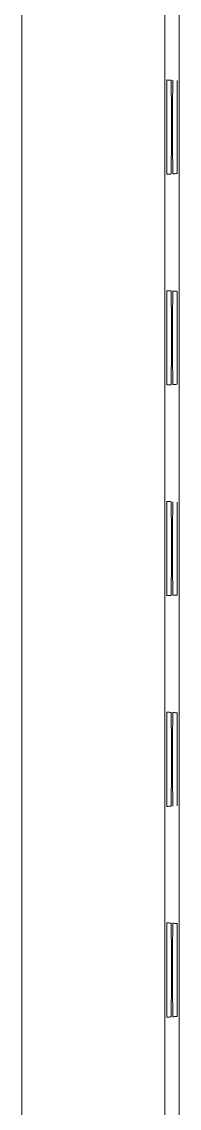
# Model space of a CAD drawing. Header units: millimetres. Extents: x -195 to 1349, y 148 to 750.
# Drawn here: x 1151.27 to 1154.62, y 411.28 to 434.49 of the extents above; entities that cross this region are included whole.
import ezdxf

# ---------------------------------------------------------------- set-up
doc = ezdxf.new("R2010")
doc.units = ezdxf.units.MM
doc.layers.add('4', color=7, linetype='CONTINUOUS', true_color=0xffffff)

msp = doc.modelspace()

# ---------------------------------------------------------------- linework, layer by layer
at = {"layer": '4', "color": 7, "linetype": 'Continuous', "lineweight": 18}
for p, q in [((1151.266, 493.431), (1151.266, 317.039)), ((1154.316, 492.781), (1154.316, 317.689))]:
    msp.add_line(p, q, dxfattribs=at)
for points, knots in [([(1154.623, 455.985), (1154.623, 455.879), (1154.623, 455.773), (1154.623, 438.856), (1154.623, 422.046), (1154.623, 388.425), (1154.623, 371.614), (1154.623, 354.698), (1154.623, 354.591), (1154.623, 354.485)], [0, 0, 0, 0, 0.003136, 0.003136, 0.5, 0.5, 0.996864, 0.996864, 1, 1, 1, 1]), ([(1154.361, 431.228), (1154.361, 431.228), (1154.361, 431.235), (1154.36, 431.254), (1154.36, 431.262), (1154.36, 431.276), (1154.36, 431.281), (1154.36, 431.293), (1154.359, 431.299), (1154.359, 431.317), (1154.359, 431.346), (1154.359, 431.379), (1154.358, 431.407), (1154.358, 431.416), (1154.358, 431.436), (1154.358, 431.446), (1154.358, 431.478), (1154.358, 431.5), (1154.357, 431.569), (1154.357, 431.62), (1154.357, 431.689), (1154.357, 431.703), (1154.357, 431.731), (1154.357, 431.746), (1154.357, 431.789), (1154.357, 431.819), (1154.356, 431.88), (1154.356, 431.911), (1154.356, 431.958), (1154.356, 431.974), (1154.356, 432.006), (1154.356, 432.022), (1154.356, 432.071), (1154.356, 432.136), (1154.356, 432.202), (1154.356, 432.267), (1154.356, 432.3), (1154.356, 432.35), (1154.356, 432.366), (1154.356, 432.399), (1154.356, 432.48), (1154.356, 432.559), (1154.357, 432.635), (1154.357, 432.65), (1154.357, 432.68), (1154.357, 432.695), (1154.357, 432.739), (1154.357, 432.767), (1154.357, 432.849), (1154.357, 432.9), (1154.358, 432.959), (1154.358, 432.97), (1154.358, 432.992), (1154.358, 433.003), (1154.358, 433.034), (1154.358, 433.054), (1154.359, 433.091), (1154.359, 433.107), (1154.359, 433.139), (1154.359, 433.153), (1154.36, 433.178), (1154.36, 433.2), (1154.36, 433.216), (1154.361, 433.229), (1154.361, 433.234), (1154.361, 433.241), (1154.361, 433.242), (1154.361, 433.242)], [0, 0, 0, 0, 0.0625, 0.0625, 0.09375, 0.09375, 0.109375, 0.109375, 0.125, 0.125, 0.15625, 0.1875, 0.1875, 0.203125, 0.203125, 0.21875, 0.21875, 0.25, 0.25, 0.3125, 0.3125, 0.328125, 0.328125, 0.34375, 0.34375, 0.375, 0.375, 0.40625, 0.40625, 0.421875, 0.421875, 0.4375, 0.4375, 0.46875, 0.5, 0.5, 0.53125, 0.53125, 0.546875, 0.546875, 0.5625, 0.625, 0.625, 0.640625, 0.640625, 0.65625, 0.65625, 0.6875, 0.6875, 0.75, 0.75, 0.765625, 0.765625, 0.78125, 0.78125, 0.8125, 0.8125, 0.84375, 0.84375, 0.875, 0.875, 0.90625, 0.9375, 0.9375, 0.96875, 0.96875, 1, 1, 1, 1]), ([(1154.361, 433.242), (1154.375, 433.241), (1154.388, 433.241), (1154.41, 433.239), (1154.42, 433.238), (1154.436, 433.237), (1154.443, 433.237), (1154.451, 433.236)], [0, 0, 0, 0, 0.448295, 0.448295, 0.75351, 0.75351, 1, 1, 1, 1]), ([(1154.451, 433.236), (1154.451, 433.236), (1154.451, 433.23), (1154.452, 433.211), (1154.452, 433.203), (1154.452, 433.184), (1154.452, 433.172), (1154.453, 433.147), (1154.453, 433.119), (1154.453, 433.086), (1154.454, 433.059), (1154.454, 433.049), (1154.454, 433.03), (1154.454, 433.019), (1154.454, 432.988), (1154.454, 432.966), (1154.455, 432.897), (1154.455, 432.847), (1154.455, 432.778), (1154.455, 432.764), (1154.455, 432.736), (1154.455, 432.722), (1154.455, 432.678), (1154.455, 432.649), (1154.455, 432.589), (1154.456, 432.558), (1154.456, 432.511), (1154.456, 432.495), (1154.456, 432.463), (1154.456, 432.447), (1154.456, 432.399), (1154.456, 432.334), (1154.456, 432.269), (1154.456, 432.204), (1154.456, 432.171), (1154.456, 432.122), (1154.456, 432.105), (1154.456, 432.073), (1154.456, 431.992), (1154.456, 431.914), (1154.455, 431.838), (1154.455, 431.823), (1154.455, 431.793), (1154.455, 431.779), (1154.455, 431.735), (1154.455, 431.707), (1154.455, 431.626), (1154.455, 431.575), (1154.454, 431.517), (1154.454, 431.505), (1154.454, 431.483), (1154.454, 431.473), (1154.454, 431.441), (1154.454, 431.422), (1154.453, 431.386), (1154.453, 431.369), (1154.453, 431.338), (1154.453, 431.324), (1154.452, 431.298), (1154.452, 431.276), (1154.452, 431.26), (1154.451, 431.248), (1154.451, 431.243), (1154.451, 431.236), (1154.451, 431.234), (1154.451, 431.234)], [0, 0, 0, 0, 0.0625, 0.0625, 0.09375, 0.09375, 0.125, 0.125, 0.15625, 0.1875, 0.1875, 0.203125, 0.203125, 0.21875, 0.21875, 0.25, 0.25, 0.3125, 0.3125, 0.328125, 0.328125, 0.34375, 0.34375, 0.375, 0.375, 0.40625, 0.40625, 0.421875, 0.421875, 0.4375, 0.4375, 0.46875, 0.5, 0.5, 0.53125, 0.53125, 0.546875, 0.546875, 0.5625, 0.625, 0.625, 0.640625, 0.640625, 0.65625, 0.65625, 0.6875, 0.6875, 0.75, 0.75, 0.765625, 0.765625, 0.78125, 0.78125, 0.8125, 0.8125, 0.84375, 0.84375, 0.875, 0.875, 0.90625, 0.9375, 0.9375, 0.96875, 0.96875, 1, 1, 1, 1]), ([(1154.487, 431.237), (1154.487, 431.237), (1154.486, 431.243), (1154.486, 431.262), (1154.486, 431.27), (1154.486, 431.285), (1154.485, 431.29), (1154.485, 431.301), (1154.485, 431.307), (1154.485, 431.325), (1154.485, 431.353), (1154.484, 431.387), (1154.484, 431.414), (1154.484, 431.423), (1154.484, 431.443), (1154.484, 431.453), (1154.484, 431.484), (1154.484, 431.506), (1154.483, 431.575), (1154.483, 431.625), (1154.483, 431.694), (1154.483, 431.708), (1154.483, 431.736), (1154.483, 431.75), (1154.482, 431.793), (1154.482, 431.823), (1154.482, 431.883), (1154.482, 431.913), (1154.482, 431.96), (1154.482, 431.976), (1154.482, 432.008), (1154.482, 432.024), (1154.482, 432.072), (1154.482, 432.137), (1154.482, 432.202), (1154.482, 432.267), (1154.482, 432.3), (1154.482, 432.349), (1154.482, 432.365), (1154.482, 432.398), (1154.482, 432.478), (1154.482, 432.556), (1154.482, 432.632), (1154.482, 432.647), (1154.482, 432.676), (1154.482, 432.691), (1154.483, 432.734), (1154.483, 432.762), (1154.483, 432.844), (1154.483, 432.894), (1154.483, 432.952), (1154.484, 432.964), (1154.484, 432.986), (1154.484, 432.996), (1154.484, 433.027), (1154.484, 433.047), (1154.484, 433.083), (1154.484, 433.1), (1154.485, 433.131), (1154.485, 433.145), (1154.485, 433.17), (1154.486, 433.192), (1154.486, 433.208), (1154.486, 433.221), (1154.486, 433.226), (1154.487, 433.232), (1154.487, 433.234), (1154.487, 433.234)], [0, 0, 0, 0, 0.0625, 0.0625, 0.09375, 0.09375, 0.109375, 0.109375, 0.125, 0.125, 0.15625, 0.1875, 0.1875, 0.203125, 0.203125, 0.21875, 0.21875, 0.25, 0.25, 0.3125, 0.3125, 0.328125, 0.328125, 0.34375, 0.34375, 0.375, 0.375, 0.40625, 0.40625, 0.421875, 0.421875, 0.4375, 0.4375, 0.46875, 0.5, 0.5, 0.53125, 0.53125, 0.546875, 0.546875, 0.5625, 0.625, 0.625, 0.640625, 0.640625, 0.65625, 0.65625, 0.6875, 0.6875, 0.75, 0.75, 0.765625, 0.765625, 0.78125, 0.78125, 0.8125, 0.8125, 0.84375, 0.84375, 0.875, 0.875, 0.90625, 0.9375, 0.9375, 0.96875, 0.96875, 1, 1, 1, 1]), ([(1154.576, 433.227), (1154.577, 433.227), (1154.577, 433.221), (1154.577, 433.202), (1154.578, 433.194), (1154.578, 433.175), (1154.578, 433.164), (1154.578, 433.139), (1154.579, 433.112), (1154.579, 433.078), (1154.579, 433.051), (1154.579, 433.042), (1154.579, 433.023), (1154.58, 433.013), (1154.58, 432.981), (1154.58, 432.96), (1154.58, 432.891), (1154.58, 432.841), (1154.581, 432.773), (1154.581, 432.76), (1154.581, 432.732), (1154.581, 432.717), (1154.581, 432.674), (1154.581, 432.645), (1154.581, 432.586), (1154.581, 432.555), (1154.581, 432.509), (1154.581, 432.493), (1154.581, 432.461), (1154.581, 432.445), (1154.581, 432.397), (1154.581, 432.333), (1154.581, 432.269), (1154.581, 432.204), (1154.581, 432.171), (1154.581, 432.123), (1154.581, 432.106), (1154.581, 432.074), (1154.581, 431.994), (1154.581, 431.917), (1154.581, 431.842), (1154.581, 431.827), (1154.581, 431.797), (1154.581, 431.783), (1154.581, 431.739), (1154.581, 431.712), (1154.58, 431.631), (1154.58, 431.581), (1154.58, 431.523), (1154.58, 431.512), (1154.58, 431.49), (1154.58, 431.479), (1154.579, 431.448), (1154.579, 431.429), (1154.579, 431.393), (1154.579, 431.376), (1154.579, 431.346), (1154.578, 431.332), (1154.578, 431.307), (1154.578, 431.285), (1154.577, 431.269), (1154.577, 431.256), (1154.577, 431.251), (1154.577, 431.245), (1154.576, 431.243), (1154.576, 431.243)], [0, 0, 0, 0, 0.0625, 0.0625, 0.09375, 0.09375, 0.125, 0.125, 0.15625, 0.1875, 0.1875, 0.203125, 0.203125, 0.21875, 0.21875, 0.25, 0.25, 0.3125, 0.3125, 0.328125, 0.328125, 0.34375, 0.34375, 0.375, 0.375, 0.40625, 0.40625, 0.421875, 0.421875, 0.4375, 0.4375, 0.46875, 0.5, 0.5, 0.53125, 0.53125, 0.546875, 0.546875, 0.5625, 0.625, 0.625, 0.640625, 0.640625, 0.65625, 0.65625, 0.6875, 0.6875, 0.75, 0.75, 0.765625, 0.765625, 0.78125, 0.78125, 0.8125, 0.8125, 0.84375, 0.84375, 0.875, 0.875, 0.90625, 0.9375, 0.9375, 0.96875, 0.96875, 1, 1, 1, 1]), ([(1154.361, 431.228), (1154.375, 431.229), (1154.388, 431.23), (1154.41, 431.232), (1154.42, 431.232), (1154.436, 431.233), (1154.443, 431.234), (1154.451, 431.234)], [0, 0, 0, 0, 0.448296, 0.448296, 0.75351, 0.75351, 1, 1, 1, 1]), ([(1154.487, 431.237), (1154.499, 431.238), (1154.511, 431.239), (1154.532, 431.24), (1154.541, 431.241), (1154.559, 431.242), (1154.567, 431.243), (1154.576, 431.243)], [0, 0, 0, 0, 0.406541, 0.406541, 0.703271, 0.703271, 1, 1, 1, 1]), ([(1154.361, 426.728), (1154.361, 426.728), (1154.361, 426.735), (1154.36, 426.754), (1154.36, 426.762), (1154.36, 426.776), (1154.36, 426.781), (1154.36, 426.793), (1154.359, 426.799), (1154.359, 426.817), (1154.359, 426.846), (1154.359, 426.879), (1154.358, 426.907), (1154.358, 426.916), (1154.358, 426.936), (1154.358, 426.946), (1154.358, 426.978), (1154.358, 427), (1154.357, 427.069), (1154.357, 427.12), (1154.357, 427.189), (1154.357, 427.203), (1154.357, 427.231), (1154.357, 427.246), (1154.357, 427.289), (1154.357, 427.319), (1154.356, 427.38), (1154.356, 427.411), (1154.356, 427.458), (1154.356, 427.474), (1154.356, 427.506), (1154.356, 427.522), (1154.356, 427.571), (1154.356, 427.636), (1154.356, 427.702), (1154.356, 427.767), (1154.356, 427.8), (1154.356, 427.85), (1154.356, 427.866), (1154.356, 427.899), (1154.356, 427.98), (1154.356, 428.059), (1154.357, 428.135), (1154.357, 428.15), (1154.357, 428.18), (1154.357, 428.195), (1154.357, 428.239), (1154.357, 428.267), (1154.357, 428.349), (1154.357, 428.4), (1154.358, 428.459), (1154.358, 428.47), (1154.358, 428.492), (1154.358, 428.503), (1154.358, 428.534), (1154.358, 428.554), (1154.359, 428.591), (1154.359, 428.607), (1154.359, 428.639), (1154.359, 428.653), (1154.36, 428.678), (1154.36, 428.7), (1154.36, 428.716), (1154.361, 428.729), (1154.361, 428.734), (1154.361, 428.741), (1154.361, 428.742), (1154.361, 428.742)], [0, 0, 0, 0, 0.0625, 0.0625, 0.09375, 0.09375, 0.109375, 0.109375, 0.125, 0.125, 0.15625, 0.1875, 0.1875, 0.203125, 0.203125, 0.21875, 0.21875, 0.25, 0.25, 0.3125, 0.3125, 0.328125, 0.328125, 0.34375, 0.34375, 0.375, 0.375, 0.40625, 0.40625, 0.421875, 0.421875, 0.4375, 0.4375, 0.46875, 0.5, 0.5, 0.53125, 0.53125, 0.546875, 0.546875, 0.5625, 0.625, 0.625, 0.640625, 0.640625, 0.65625, 0.65625, 0.6875, 0.6875, 0.75, 0.75, 0.765625, 0.765625, 0.78125, 0.78125, 0.8125, 0.8125, 0.84375, 0.84375, 0.875, 0.875, 0.90625, 0.9375, 0.9375, 0.96875, 0.96875, 1, 1, 1, 1]), ([(1154.361, 428.742), (1154.375, 428.741), (1154.388, 428.741), (1154.41, 428.739), (1154.42, 428.738), (1154.436, 428.737), (1154.443, 428.737), (1154.451, 428.736)], [0, 0, 0, 0, 0.448295, 0.448295, 0.75351, 0.75351, 1, 1, 1, 1]), ([(1154.451, 428.736), (1154.451, 428.736), (1154.451, 428.73), (1154.452, 428.711), (1154.452, 428.703), (1154.452, 428.684), (1154.452, 428.672), (1154.453, 428.647), (1154.453, 428.619), (1154.453, 428.586), (1154.454, 428.559), (1154.454, 428.549), (1154.454, 428.53), (1154.454, 428.519), (1154.454, 428.488), (1154.454, 428.466), (1154.455, 428.397), (1154.455, 428.347), (1154.455, 428.278), (1154.455, 428.264), (1154.455, 428.236), (1154.455, 428.222), (1154.455, 428.178), (1154.455, 428.149), (1154.455, 428.089), (1154.456, 428.058), (1154.456, 428.011), (1154.456, 427.995), (1154.456, 427.963), (1154.456, 427.947), (1154.456, 427.899), (1154.456, 427.834), (1154.456, 427.769), (1154.456, 427.704), (1154.456, 427.671), (1154.456, 427.622), (1154.456, 427.605), (1154.456, 427.573), (1154.456, 427.492), (1154.456, 427.414), (1154.455, 427.338), (1154.455, 427.323), (1154.455, 427.293), (1154.455, 427.279), (1154.455, 427.235), (1154.455, 427.207), (1154.455, 427.126), (1154.455, 427.075), (1154.454, 427.017), (1154.454, 427.005), (1154.454, 426.983), (1154.454, 426.973), (1154.454, 426.941), (1154.454, 426.922), (1154.453, 426.886), (1154.453, 426.869), (1154.453, 426.838), (1154.453, 426.824), (1154.452, 426.798), (1154.452, 426.776), (1154.452, 426.76), (1154.451, 426.748), (1154.451, 426.743), (1154.451, 426.736), (1154.451, 426.734), (1154.451, 426.734)], [0, 0, 0, 0, 0.0625, 0.0625, 0.09375, 0.09375, 0.125, 0.125, 0.15625, 0.1875, 0.1875, 0.203125, 0.203125, 0.21875, 0.21875, 0.25, 0.25, 0.3125, 0.3125, 0.328125, 0.328125, 0.34375, 0.34375, 0.375, 0.375, 0.40625, 0.40625, 0.421875, 0.421875, 0.4375, 0.4375, 0.46875, 0.5, 0.5, 0.53125, 0.53125, 0.546875, 0.546875, 0.5625, 0.625, 0.625, 0.640625, 0.640625, 0.65625, 0.65625, 0.6875, 0.6875, 0.75, 0.75, 0.765625, 0.765625, 0.78125, 0.78125, 0.8125, 0.8125, 0.84375, 0.84375, 0.875, 0.875, 0.90625, 0.9375, 0.9375, 0.96875, 0.96875, 1, 1, 1, 1]), ([(1154.487, 426.737), (1154.487, 426.737), (1154.486, 426.743), (1154.486, 426.762), (1154.486, 426.77), (1154.486, 426.785), (1154.485, 426.79), (1154.485, 426.801), (1154.485, 426.807), (1154.485, 426.825), (1154.485, 426.853), (1154.484, 426.887), (1154.484, 426.914), (1154.484, 426.923), (1154.484, 426.943), (1154.484, 426.953), (1154.484, 426.984), (1154.484, 427.006), (1154.483, 427.075), (1154.483, 427.125), (1154.483, 427.194), (1154.483, 427.208), (1154.483, 427.236), (1154.483, 427.25), (1154.482, 427.293), (1154.482, 427.323), (1154.482, 427.383), (1154.482, 427.413), (1154.482, 427.46), (1154.482, 427.476), (1154.482, 427.508), (1154.482, 427.524), (1154.482, 427.572), (1154.482, 427.637), (1154.482, 427.702), (1154.482, 427.767), (1154.482, 427.8), (1154.482, 427.849), (1154.482, 427.865), (1154.482, 427.898), (1154.482, 427.978), (1154.482, 428.056), (1154.482, 428.132), (1154.482, 428.147), (1154.482, 428.176), (1154.482, 428.191), (1154.483, 428.234), (1154.483, 428.262), (1154.483, 428.344), (1154.483, 428.394), (1154.483, 428.452), (1154.484, 428.464), (1154.484, 428.486), (1154.484, 428.496), (1154.484, 428.527), (1154.484, 428.547), (1154.484, 428.583), (1154.484, 428.6), (1154.485, 428.631), (1154.485, 428.645), (1154.485, 428.67), (1154.486, 428.692), (1154.486, 428.708), (1154.486, 428.721), (1154.486, 428.726), (1154.487, 428.732), (1154.487, 428.734), (1154.487, 428.734)], [0, 0, 0, 0, 0.0625, 0.0625, 0.09375, 0.09375, 0.109375, 0.109375, 0.125, 0.125, 0.15625, 0.1875, 0.1875, 0.203125, 0.203125, 0.21875, 0.21875, 0.25, 0.25, 0.3125, 0.3125, 0.328125, 0.328125, 0.34375, 0.34375, 0.375, 0.375, 0.40625, 0.40625, 0.421875, 0.421875, 0.4375, 0.4375, 0.46875, 0.5, 0.5, 0.53125, 0.53125, 0.546875, 0.546875, 0.5625, 0.625, 0.625, 0.640625, 0.640625, 0.65625, 0.65625, 0.6875, 0.6875, 0.75, 0.75, 0.765625, 0.765625, 0.78125, 0.78125, 0.8125, 0.8125, 0.84375, 0.84375, 0.875, 0.875, 0.90625, 0.9375, 0.9375, 0.96875, 0.96875, 1, 1, 1, 1]), ([(1154.487, 428.734), (1154.499, 428.733), (1154.511, 428.732), (1154.532, 428.73), (1154.541, 428.73), (1154.559, 428.729), (1154.567, 428.728), (1154.576, 428.727)], [0, 0, 0, 0, 0.406541, 0.406541, 0.703271, 0.703271, 1, 1, 1, 1]), ([(1154.576, 428.727), (1154.577, 428.727), (1154.577, 428.721), (1154.577, 428.702), (1154.578, 428.694), (1154.578, 428.675), (1154.578, 428.664), (1154.578, 428.639), (1154.579, 428.612), (1154.579, 428.578), (1154.579, 428.551), (1154.579, 428.542), (1154.579, 428.523), (1154.58, 428.513), (1154.58, 428.481), (1154.58, 428.46), (1154.58, 428.391), (1154.58, 428.341), (1154.581, 428.273), (1154.581, 428.26), (1154.581, 428.232), (1154.581, 428.217), (1154.581, 428.174), (1154.581, 428.145), (1154.581, 428.086), (1154.581, 428.055), (1154.581, 428.009), (1154.581, 427.993), (1154.581, 427.961), (1154.581, 427.945), (1154.581, 427.897), (1154.581, 427.833), (1154.581, 427.769), (1154.581, 427.704), (1154.581, 427.671), (1154.581, 427.623), (1154.581, 427.606), (1154.581, 427.574), (1154.581, 427.494), (1154.581, 427.417), (1154.581, 427.342), (1154.581, 427.327), (1154.581, 427.297), (1154.581, 427.283), (1154.581, 427.239), (1154.581, 427.212), (1154.58, 427.131), (1154.58, 427.081), (1154.58, 427.023), (1154.58, 427.012), (1154.58, 426.99), (1154.58, 426.979), (1154.579, 426.948), (1154.579, 426.929), (1154.579, 426.893), (1154.579, 426.876), (1154.579, 426.846), (1154.578, 426.832), (1154.578, 426.807), (1154.578, 426.785), (1154.577, 426.769), (1154.577, 426.756), (1154.577, 426.751), (1154.577, 426.745), (1154.576, 426.743), (1154.576, 426.743)], [0, 0, 0, 0, 0.0625, 0.0625, 0.09375, 0.09375, 0.125, 0.125, 0.15625, 0.1875, 0.1875, 0.203125, 0.203125, 0.21875, 0.21875, 0.25, 0.25, 0.3125, 0.3125, 0.328125, 0.328125, 0.34375, 0.34375, 0.375, 0.375, 0.40625, 0.40625, 0.421875, 0.421875, 0.4375, 0.4375, 0.46875, 0.5, 0.5, 0.53125, 0.53125, 0.546875, 0.546875, 0.5625, 0.625, 0.625, 0.640625, 0.640625, 0.65625, 0.65625, 0.6875, 0.6875, 0.75, 0.75, 0.765625, 0.765625, 0.78125, 0.78125, 0.8125, 0.8125, 0.84375, 0.84375, 0.875, 0.875, 0.90625, 0.9375, 0.9375, 0.96875, 0.96875, 1, 1, 1, 1]), ([(1154.361, 426.728), (1154.375, 426.729), (1154.388, 426.73), (1154.41, 426.732), (1154.42, 426.732), (1154.436, 426.733), (1154.443, 426.734), (1154.451, 426.734)], [0, 0, 0, 0, 0.448296, 0.448296, 0.75351, 0.75351, 1, 1, 1, 1]), ([(1154.487, 426.737), (1154.499, 426.738), (1154.511, 426.739), (1154.532, 426.74), (1154.541, 426.741), (1154.559, 426.742), (1154.567, 426.743), (1154.576, 426.743)], [0, 0, 0, 0, 0.406541, 0.406541, 0.703271, 0.703271, 1, 1, 1, 1]), ([(1154.361, 422.228), (1154.361, 422.228), (1154.361, 422.235), (1154.36, 422.254), (1154.36, 422.262), (1154.36, 422.276), (1154.36, 422.281), (1154.36, 422.293), (1154.359, 422.299), (1154.359, 422.317), (1154.359, 422.346), (1154.359, 422.379), (1154.358, 422.407), (1154.358, 422.416), (1154.358, 422.436), (1154.358, 422.446), (1154.358, 422.478), (1154.358, 422.5), (1154.357, 422.569), (1154.357, 422.62), (1154.357, 422.689), (1154.357, 422.703), (1154.357, 422.731), (1154.357, 422.746), (1154.357, 422.789), (1154.357, 422.819), (1154.356, 422.88), (1154.356, 422.911), (1154.356, 422.958), (1154.356, 422.974), (1154.356, 423.006), (1154.356, 423.022), (1154.356, 423.071), (1154.356, 423.136), (1154.356, 423.202), (1154.356, 423.267), (1154.356, 423.3), (1154.356, 423.35), (1154.356, 423.366), (1154.356, 423.399), (1154.356, 423.48), (1154.356, 423.559), (1154.357, 423.635), (1154.357, 423.65), (1154.357, 423.68), (1154.357, 423.695), (1154.357, 423.739), (1154.357, 423.767), (1154.357, 423.849), (1154.357, 423.9), (1154.358, 423.959), (1154.358, 423.97), (1154.358, 423.992), (1154.358, 424.003), (1154.358, 424.034), (1154.358, 424.054), (1154.359, 424.091), (1154.359, 424.107), (1154.359, 424.139), (1154.359, 424.153), (1154.36, 424.178), (1154.36, 424.2), (1154.36, 424.216), (1154.361, 424.229), (1154.361, 424.234), (1154.361, 424.241), (1154.361, 424.242), (1154.361, 424.242)], [0, 0, 0, 0, 0.0625, 0.0625, 0.09375, 0.09375, 0.109375, 0.109375, 0.125, 0.125, 0.15625, 0.1875, 0.1875, 0.203125, 0.203125, 0.21875, 0.21875, 0.25, 0.25, 0.3125, 0.3125, 0.328125, 0.328125, 0.34375, 0.34375, 0.375, 0.375, 0.40625, 0.40625, 0.421875, 0.421875, 0.4375, 0.4375, 0.46875, 0.5, 0.5, 0.53125, 0.53125, 0.546875, 0.546875, 0.5625, 0.625, 0.625, 0.640625, 0.640625, 0.65625, 0.65625, 0.6875, 0.6875, 0.75, 0.75, 0.765625, 0.765625, 0.78125, 0.78125, 0.8125, 0.8125, 0.84375, 0.84375, 0.875, 0.875, 0.90625, 0.9375, 0.9375, 0.96875, 0.96875, 1, 1, 1, 1]), ([(1154.361, 424.242), (1154.375, 424.241), (1154.388, 424.241), (1154.41, 424.239), (1154.42, 424.238), (1154.436, 424.237), (1154.443, 424.237), (1154.451, 424.236)], [0, 0, 0, 0, 0.448295, 0.448295, 0.75351, 0.75351, 1, 1, 1, 1]), ([(1154.451, 424.236), (1154.451, 424.236), (1154.451, 424.23), (1154.452, 424.211), (1154.452, 424.203), (1154.452, 424.184), (1154.452, 424.172), (1154.453, 424.147), (1154.453, 424.119), (1154.453, 424.086), (1154.454, 424.059), (1154.454, 424.049), (1154.454, 424.03), (1154.454, 424.019), (1154.454, 423.988), (1154.454, 423.966), (1154.455, 423.897), (1154.455, 423.847), (1154.455, 423.778), (1154.455, 423.764), (1154.455, 423.736), (1154.455, 423.722), (1154.455, 423.678), (1154.455, 423.649), (1154.455, 423.589), (1154.456, 423.558), (1154.456, 423.511), (1154.456, 423.495), (1154.456, 423.463), (1154.456, 423.447), (1154.456, 423.399), (1154.456, 423.334), (1154.456, 423.269), (1154.456, 423.204), (1154.456, 423.171), (1154.456, 423.122), (1154.456, 423.105), (1154.456, 423.073), (1154.456, 422.992), (1154.456, 422.914), (1154.455, 422.838), (1154.455, 422.823), (1154.455, 422.793), (1154.455, 422.779), (1154.455, 422.735), (1154.455, 422.707), (1154.455, 422.626), (1154.455, 422.575), (1154.454, 422.517), (1154.454, 422.505), (1154.454, 422.483), (1154.454, 422.473), (1154.454, 422.441), (1154.454, 422.422), (1154.453, 422.386), (1154.453, 422.369), (1154.453, 422.338), (1154.453, 422.324), (1154.452, 422.298), (1154.452, 422.276), (1154.452, 422.26), (1154.451, 422.248), (1154.451, 422.243), (1154.451, 422.236), (1154.451, 422.234), (1154.451, 422.234)], [0, 0, 0, 0, 0.0625, 0.0625, 0.09375, 0.09375, 0.125, 0.125, 0.15625, 0.1875, 0.1875, 0.203125, 0.203125, 0.21875, 0.21875, 0.25, 0.25, 0.3125, 0.3125, 0.328125, 0.328125, 0.34375, 0.34375, 0.375, 0.375, 0.40625, 0.40625, 0.421875, 0.421875, 0.4375, 0.4375, 0.46875, 0.5, 0.5, 0.53125, 0.53125, 0.546875, 0.546875, 0.5625, 0.625, 0.625, 0.640625, 0.640625, 0.65625, 0.65625, 0.6875, 0.6875, 0.75, 0.75, 0.765625, 0.765625, 0.78125, 0.78125, 0.8125, 0.8125, 0.84375, 0.84375, 0.875, 0.875, 0.90625, 0.9375, 0.9375, 0.96875, 0.96875, 1, 1, 1, 1]), ([(1154.487, 422.237), (1154.487, 422.237), (1154.486, 422.243), (1154.486, 422.262), (1154.486, 422.27), (1154.486, 422.285), (1154.485, 422.29), (1154.485, 422.301), (1154.485, 422.307), (1154.485, 422.325), (1154.485, 422.353), (1154.484, 422.387), (1154.484, 422.414), (1154.484, 422.423), (1154.484, 422.443), (1154.484, 422.453), (1154.484, 422.484), (1154.484, 422.506), (1154.483, 422.575), (1154.483, 422.625), (1154.483, 422.694), (1154.483, 422.708), (1154.483, 422.736), (1154.483, 422.75), (1154.482, 422.793), (1154.482, 422.823), (1154.482, 422.883), (1154.482, 422.913), (1154.482, 422.96), (1154.482, 422.976), (1154.482, 423.008), (1154.482, 423.024), (1154.482, 423.072), (1154.482, 423.137), (1154.482, 423.202), (1154.482, 423.267), (1154.482, 423.3), (1154.482, 423.349), (1154.482, 423.365), (1154.482, 423.398), (1154.482, 423.478), (1154.482, 423.556), (1154.482, 423.632), (1154.482, 423.647), (1154.482, 423.676), (1154.482, 423.691), (1154.483, 423.734), (1154.483, 423.762), (1154.483, 423.844), (1154.483, 423.894), (1154.483, 423.952), (1154.484, 423.964), (1154.484, 423.986), (1154.484, 423.996), (1154.484, 424.027), (1154.484, 424.047), (1154.484, 424.083), (1154.484, 424.1), (1154.485, 424.131), (1154.485, 424.145), (1154.485, 424.17), (1154.486, 424.192), (1154.486, 424.208), (1154.486, 424.221), (1154.486, 424.226), (1154.487, 424.232), (1154.487, 424.234), (1154.487, 424.234)], [0, 0, 0, 0, 0.0625, 0.0625, 0.09375, 0.09375, 0.109375, 0.109375, 0.125, 0.125, 0.15625, 0.1875, 0.1875, 0.203125, 0.203125, 0.21875, 0.21875, 0.25, 0.25, 0.3125, 0.3125, 0.328125, 0.328125, 0.34375, 0.34375, 0.375, 0.375, 0.40625, 0.40625, 0.421875, 0.421875, 0.4375, 0.4375, 0.46875, 0.5, 0.5, 0.53125, 0.53125, 0.546875, 0.546875, 0.5625, 0.625, 0.625, 0.640625, 0.640625, 0.65625, 0.65625, 0.6875, 0.6875, 0.75, 0.75, 0.765625, 0.765625, 0.78125, 0.78125, 0.8125, 0.8125, 0.84375, 0.84375, 0.875, 0.875, 0.90625, 0.9375, 0.9375, 0.96875, 0.96875, 1, 1, 1, 1]), ([(1154.576, 424.227), (1154.577, 424.227), (1154.577, 424.221), (1154.577, 424.202), (1154.578, 424.194), (1154.578, 424.175), (1154.578, 424.164), (1154.578, 424.139), (1154.579, 424.112), (1154.579, 424.078), (1154.579, 424.051), (1154.579, 424.042), (1154.579, 424.023), (1154.58, 424.013), (1154.58, 423.981), (1154.58, 423.96), (1154.58, 423.891), (1154.58, 423.841), (1154.581, 423.773), (1154.581, 423.76), (1154.581, 423.732), (1154.581, 423.717), (1154.581, 423.674), (1154.581, 423.645), (1154.581, 423.586), (1154.581, 423.555), (1154.581, 423.509), (1154.581, 423.493), (1154.581, 423.461), (1154.581, 423.445), (1154.581, 423.397), (1154.581, 423.333), (1154.581, 423.269), (1154.581, 423.204), (1154.581, 423.171), (1154.581, 423.123), (1154.581, 423.106), (1154.581, 423.074), (1154.581, 422.994), (1154.581, 422.917), (1154.581, 422.842), (1154.581, 422.827), (1154.581, 422.797), (1154.581, 422.783), (1154.581, 422.739), (1154.581, 422.712), (1154.58, 422.631), (1154.58, 422.581), (1154.58, 422.523), (1154.58, 422.512), (1154.58, 422.49), (1154.58, 422.479), (1154.579, 422.448), (1154.579, 422.429), (1154.579, 422.393), (1154.579, 422.376), (1154.579, 422.346), (1154.578, 422.332), (1154.578, 422.307), (1154.578, 422.285), (1154.577, 422.269), (1154.577, 422.256), (1154.577, 422.251), (1154.577, 422.245), (1154.576, 422.243), (1154.576, 422.243)], [0, 0, 0, 0, 0.0625, 0.0625, 0.09375, 0.09375, 0.125, 0.125, 0.15625, 0.1875, 0.1875, 0.203125, 0.203125, 0.21875, 0.21875, 0.25, 0.25, 0.3125, 0.3125, 0.328125, 0.328125, 0.34375, 0.34375, 0.375, 0.375, 0.40625, 0.40625, 0.421875, 0.421875, 0.4375, 0.4375, 0.46875, 0.5, 0.5, 0.53125, 0.53125, 0.546875, 0.546875, 0.5625, 0.625, 0.625, 0.640625, 0.640625, 0.65625, 0.65625, 0.6875, 0.6875, 0.75, 0.75, 0.765625, 0.765625, 0.78125, 0.78125, 0.8125, 0.8125, 0.84375, 0.84375, 0.875, 0.875, 0.90625, 0.9375, 0.9375, 0.96875, 0.96875, 1, 1, 1, 1]), ([(1154.361, 422.228), (1154.375, 422.229), (1154.388, 422.23), (1154.41, 422.232), (1154.42, 422.232), (1154.436, 422.233), (1154.443, 422.234), (1154.451, 422.234)], [0, 0, 0, 0, 0.448296, 0.448296, 0.75351, 0.75351, 1, 1, 1, 1]), ([(1154.487, 422.237), (1154.499, 422.238), (1154.511, 422.239), (1154.532, 422.24), (1154.541, 422.241), (1154.559, 422.242), (1154.567, 422.243), (1154.576, 422.243)], [0, 0, 0, 0, 0.406541, 0.406541, 0.703271, 0.703271, 1, 1, 1, 1]), ([(1154.361, 417.728), (1154.361, 417.728), (1154.361, 417.735), (1154.36, 417.754), (1154.36, 417.762), (1154.36, 417.776), (1154.36, 417.781), (1154.36, 417.793), (1154.359, 417.799), (1154.359, 417.817), (1154.359, 417.846), (1154.359, 417.879), (1154.358, 417.907), (1154.358, 417.916), (1154.358, 417.936), (1154.358, 417.946), (1154.358, 417.978), (1154.358, 418), (1154.357, 418.069), (1154.357, 418.12), (1154.357, 418.189), (1154.357, 418.203), (1154.357, 418.231), (1154.357, 418.246), (1154.357, 418.289), (1154.357, 418.319), (1154.356, 418.38), (1154.356, 418.411), (1154.356, 418.458), (1154.356, 418.474), (1154.356, 418.506), (1154.356, 418.522), (1154.356, 418.571), (1154.356, 418.636), (1154.356, 418.702), (1154.356, 418.767), (1154.356, 418.8), (1154.356, 418.85), (1154.356, 418.866), (1154.356, 418.899), (1154.356, 418.98), (1154.356, 419.059), (1154.357, 419.135), (1154.357, 419.15), (1154.357, 419.18), (1154.357, 419.195), (1154.357, 419.239), (1154.357, 419.267), (1154.357, 419.349), (1154.357, 419.4), (1154.358, 419.459), (1154.358, 419.47), (1154.358, 419.492), (1154.358, 419.503), (1154.358, 419.534), (1154.358, 419.554), (1154.359, 419.591), (1154.359, 419.607), (1154.359, 419.639), (1154.359, 419.653), (1154.36, 419.678), (1154.36, 419.7), (1154.36, 419.716), (1154.361, 419.729), (1154.361, 419.734), (1154.361, 419.741), (1154.361, 419.742), (1154.361, 419.742)], [0, 0, 0, 0, 0.0625, 0.0625, 0.09375, 0.09375, 0.109375, 0.109375, 0.125, 0.125, 0.15625, 0.1875, 0.1875, 0.203125, 0.203125, 0.21875, 0.21875, 0.25, 0.25, 0.3125, 0.3125, 0.328125, 0.328125, 0.34375, 0.34375, 0.375, 0.375, 0.40625, 0.40625, 0.421875, 0.421875, 0.4375, 0.4375, 0.46875, 0.5, 0.5, 0.53125, 0.53125, 0.546875, 0.546875, 0.5625, 0.625, 0.625, 0.640625, 0.640625, 0.65625, 0.65625, 0.6875, 0.6875, 0.75, 0.75, 0.765625, 0.765625, 0.78125, 0.78125, 0.8125, 0.8125, 0.84375, 0.84375, 0.875, 0.875, 0.90625, 0.9375, 0.9375, 0.96875, 0.96875, 1, 1, 1, 1]), ([(1154.361, 419.742), (1154.375, 419.741), (1154.388, 419.741), (1154.41, 419.739), (1154.42, 419.738), (1154.436, 419.737), (1154.443, 419.737), (1154.451, 419.736)], [0, 0, 0, 0, 0.448295, 0.448295, 0.75351, 0.75351, 1, 1, 1, 1]), ([(1154.451, 419.736), (1154.451, 419.736), (1154.451, 419.73), (1154.452, 419.711), (1154.452, 419.703), (1154.452, 419.684), (1154.452, 419.672), (1154.453, 419.647), (1154.453, 419.619), (1154.453, 419.586), (1154.454, 419.559), (1154.454, 419.549), (1154.454, 419.53), (1154.454, 419.519), (1154.454, 419.488), (1154.454, 419.466), (1154.455, 419.397), (1154.455, 419.347), (1154.455, 419.278), (1154.455, 419.264), (1154.455, 419.236), (1154.455, 419.222), (1154.455, 419.178), (1154.455, 419.149), (1154.455, 419.089), (1154.456, 419.058), (1154.456, 419.011), (1154.456, 418.995), (1154.456, 418.963), (1154.456, 418.947), (1154.456, 418.899), (1154.456, 418.834), (1154.456, 418.769), (1154.456, 418.704), (1154.456, 418.671), (1154.456, 418.622), (1154.456, 418.605), (1154.456, 418.573), (1154.456, 418.492), (1154.456, 418.414), (1154.455, 418.338), (1154.455, 418.323), (1154.455, 418.293), (1154.455, 418.279), (1154.455, 418.235), (1154.455, 418.207), (1154.455, 418.126), (1154.455, 418.075), (1154.454, 418.017), (1154.454, 418.005), (1154.454, 417.983), (1154.454, 417.973), (1154.454, 417.941), (1154.454, 417.922), (1154.453, 417.886), (1154.453, 417.869), (1154.453, 417.838), (1154.453, 417.824), (1154.452, 417.798), (1154.452, 417.776), (1154.452, 417.76), (1154.451, 417.748), (1154.451, 417.743), (1154.451, 417.736), (1154.451, 417.734), (1154.451, 417.734)], [0, 0, 0, 0, 0.0625, 0.0625, 0.09375, 0.09375, 0.125, 0.125, 0.15625, 0.1875, 0.1875, 0.203125, 0.203125, 0.21875, 0.21875, 0.25, 0.25, 0.3125, 0.3125, 0.328125, 0.328125, 0.34375, 0.34375, 0.375, 0.375, 0.40625, 0.40625, 0.421875, 0.421875, 0.4375, 0.4375, 0.46875, 0.5, 0.5, 0.53125, 0.53125, 0.546875, 0.546875, 0.5625, 0.625, 0.625, 0.640625, 0.640625, 0.65625, 0.65625, 0.6875, 0.6875, 0.75, 0.75, 0.765625, 0.765625, 0.78125, 0.78125, 0.8125, 0.8125, 0.84375, 0.84375, 0.875, 0.875, 0.90625, 0.9375, 0.9375, 0.96875, 0.96875, 1, 1, 1, 1]), ([(1154.487, 417.737), (1154.487, 417.737), (1154.486, 417.743), (1154.486, 417.762), (1154.486, 417.77), (1154.486, 417.785), (1154.485, 417.79), (1154.485, 417.801), (1154.485, 417.807), (1154.485, 417.825), (1154.485, 417.853), (1154.484, 417.887), (1154.484, 417.914), (1154.484, 417.923), (1154.484, 417.943), (1154.484, 417.953), (1154.484, 417.984), (1154.484, 418.006), (1154.483, 418.075), (1154.483, 418.125), (1154.483, 418.194), (1154.483, 418.208), (1154.483, 418.236), (1154.483, 418.25), (1154.482, 418.293), (1154.482, 418.323), (1154.482, 418.383), (1154.482, 418.413), (1154.482, 418.46), (1154.482, 418.476), (1154.482, 418.508), (1154.482, 418.524), (1154.482, 418.572), (1154.482, 418.637), (1154.482, 418.702), (1154.482, 418.767), (1154.482, 418.8), (1154.482, 418.849), (1154.482, 418.865), (1154.482, 418.898), (1154.482, 418.978), (1154.482, 419.056), (1154.482, 419.132), (1154.482, 419.147), (1154.482, 419.176), (1154.482, 419.191), (1154.483, 419.234), (1154.483, 419.262), (1154.483, 419.344), (1154.483, 419.394), (1154.483, 419.452), (1154.484, 419.464), (1154.484, 419.486), (1154.484, 419.496), (1154.484, 419.527), (1154.484, 419.547), (1154.484, 419.583), (1154.484, 419.6), (1154.485, 419.631), (1154.485, 419.645), (1154.485, 419.67), (1154.486, 419.692), (1154.486, 419.708), (1154.486, 419.721), (1154.486, 419.726), (1154.487, 419.732), (1154.487, 419.734), (1154.487, 419.734)], [0, 0, 0, 0, 0.0625, 0.0625, 0.09375, 0.09375, 0.109375, 0.109375, 0.125, 0.125, 0.15625, 0.1875, 0.1875, 0.203125, 0.203125, 0.21875, 0.21875, 0.25, 0.25, 0.3125, 0.3125, 0.328125, 0.328125, 0.34375, 0.34375, 0.375, 0.375, 0.40625, 0.40625, 0.421875, 0.421875, 0.4375, 0.4375, 0.46875, 0.5, 0.5, 0.53125, 0.53125, 0.546875, 0.546875, 0.5625, 0.625, 0.625, 0.640625, 0.640625, 0.65625, 0.65625, 0.6875, 0.6875, 0.75, 0.75, 0.765625, 0.765625, 0.78125, 0.78125, 0.8125, 0.8125, 0.84375, 0.84375, 0.875, 0.875, 0.90625, 0.9375, 0.9375, 0.96875, 0.96875, 1, 1, 1, 1]), ([(1154.487, 419.734), (1154.499, 419.733), (1154.511, 419.732), (1154.532, 419.73), (1154.541, 419.73), (1154.559, 419.729), (1154.567, 419.728), (1154.576, 419.727)], [0, 0, 0, 0, 0.406541, 0.406541, 0.703271, 0.703271, 1, 1, 1, 1]), ([(1154.576, 419.727), (1154.577, 419.727), (1154.577, 419.721), (1154.577, 419.702), (1154.578, 419.694), (1154.578, 419.675), (1154.578, 419.664), (1154.578, 419.639), (1154.579, 419.612), (1154.579, 419.578), (1154.579, 419.551), (1154.579, 419.542), (1154.579, 419.523), (1154.58, 419.513), (1154.58, 419.481), (1154.58, 419.46), (1154.58, 419.391), (1154.58, 419.341), (1154.581, 419.273), (1154.581, 419.26), (1154.581, 419.232), (1154.581, 419.217), (1154.581, 419.174), (1154.581, 419.145), (1154.581, 419.086), (1154.581, 419.055), (1154.581, 419.009), (1154.581, 418.993), (1154.581, 418.961), (1154.581, 418.945), (1154.581, 418.897), (1154.581, 418.833), (1154.581, 418.769), (1154.581, 418.704), (1154.581, 418.671), (1154.581, 418.623), (1154.581, 418.606), (1154.581, 418.574), (1154.581, 418.494), (1154.581, 418.417), (1154.581, 418.342), (1154.581, 418.327), (1154.581, 418.297), (1154.581, 418.283), (1154.581, 418.239), (1154.581, 418.212), (1154.58, 418.131), (1154.58, 418.081), (1154.58, 418.023), (1154.58, 418.012), (1154.58, 417.99), (1154.58, 417.979), (1154.579, 417.948), (1154.579, 417.929), (1154.579, 417.893), (1154.579, 417.876), (1154.579, 417.846), (1154.578, 417.832), (1154.578, 417.807), (1154.578, 417.785), (1154.577, 417.769), (1154.577, 417.756), (1154.577, 417.751), (1154.577, 417.745), (1154.576, 417.743), (1154.576, 417.743)], [0, 0, 0, 0, 0.0625, 0.0625, 0.09375, 0.09375, 0.125, 0.125, 0.15625, 0.1875, 0.1875, 0.203125, 0.203125, 0.21875, 0.21875, 0.25, 0.25, 0.3125, 0.3125, 0.328125, 0.328125, 0.34375, 0.34375, 0.375, 0.375, 0.40625, 0.40625, 0.421875, 0.421875, 0.4375, 0.4375, 0.46875, 0.5, 0.5, 0.53125, 0.53125, 0.546875, 0.546875, 0.5625, 0.625, 0.625, 0.640625, 0.640625, 0.65625, 0.65625, 0.6875, 0.6875, 0.75, 0.75, 0.765625, 0.765625, 0.78125, 0.78125, 0.8125, 0.8125, 0.84375, 0.84375, 0.875, 0.875, 0.90625, 0.9375, 0.9375, 0.96875, 0.96875, 1, 1, 1, 1]), ([(1154.361, 417.728), (1154.375, 417.729), (1154.388, 417.73), (1154.41, 417.732), (1154.42, 417.732), (1154.436, 417.733), (1154.443, 417.734), (1154.451, 417.734)], [0, 0, 0, 0, 0.448296, 0.448296, 0.75351, 0.75351, 1, 1, 1, 1]), ([(1154.361, 413.228), (1154.361, 413.228), (1154.361, 413.235), (1154.36, 413.254), (1154.36, 413.262), (1154.36, 413.276), (1154.36, 413.281), (1154.36, 413.293), (1154.359, 413.299), (1154.359, 413.317), (1154.359, 413.346), (1154.359, 413.379), (1154.358, 413.407), (1154.358, 413.416), (1154.358, 413.436), (1154.358, 413.446), (1154.358, 413.478), (1154.358, 413.5), (1154.357, 413.569), (1154.357, 413.62), (1154.357, 413.689), (1154.357, 413.703), (1154.357, 413.731), (1154.357, 413.746), (1154.357, 413.789), (1154.357, 413.819), (1154.356, 413.88), (1154.356, 413.911), (1154.356, 413.958), (1154.356, 413.974), (1154.356, 414.006), (1154.356, 414.022), (1154.356, 414.071), (1154.356, 414.136), (1154.356, 414.202), (1154.356, 414.267), (1154.356, 414.3), (1154.356, 414.35), (1154.356, 414.366), (1154.356, 414.399), (1154.356, 414.48), (1154.356, 414.559), (1154.357, 414.635), (1154.357, 414.65), (1154.357, 414.68), (1154.357, 414.695), (1154.357, 414.739), (1154.357, 414.767), (1154.357, 414.849), (1154.357, 414.9), (1154.358, 414.959), (1154.358, 414.97), (1154.358, 414.992), (1154.358, 415.003), (1154.358, 415.034), (1154.358, 415.054), (1154.359, 415.091), (1154.359, 415.107), (1154.359, 415.139), (1154.359, 415.153), (1154.36, 415.178), (1154.36, 415.2), (1154.36, 415.216), (1154.361, 415.229), (1154.361, 415.234), (1154.361, 415.241), (1154.361, 415.242), (1154.361, 415.242)], [0, 0, 0, 0, 0.0625, 0.0625, 0.09375, 0.09375, 0.109375, 0.109375, 0.125, 0.125, 0.15625, 0.1875, 0.1875, 0.203125, 0.203125, 0.21875, 0.21875, 0.25, 0.25, 0.3125, 0.3125, 0.328125, 0.328125, 0.34375, 0.34375, 0.375, 0.375, 0.40625, 0.40625, 0.421875, 0.421875, 0.4375, 0.4375, 0.46875, 0.5, 0.5, 0.53125, 0.53125, 0.546875, 0.546875, 0.5625, 0.625, 0.625, 0.640625, 0.640625, 0.65625, 0.65625, 0.6875, 0.6875, 0.75, 0.75, 0.765625, 0.765625, 0.78125, 0.78125, 0.8125, 0.8125, 0.84375, 0.84375, 0.875, 0.875, 0.90625, 0.9375, 0.9375, 0.96875, 0.96875, 1, 1, 1, 1]), ([(1154.361, 415.242), (1154.375, 415.241), (1154.388, 415.241), (1154.41, 415.239), (1154.42, 415.238), (1154.436, 415.237), (1154.443, 415.237), (1154.451, 415.236)], [0, 0, 0, 0, 0.448295, 0.448295, 0.75351, 0.75351, 1, 1, 1, 1]), ([(1154.451, 415.236), (1154.451, 415.236), (1154.451, 415.23), (1154.452, 415.211), (1154.452, 415.203), (1154.452, 415.184), (1154.452, 415.172), (1154.453, 415.147), (1154.453, 415.119), (1154.453, 415.086), (1154.454, 415.059), (1154.454, 415.049), (1154.454, 415.03), (1154.454, 415.019), (1154.454, 414.988), (1154.454, 414.966), (1154.455, 414.897), (1154.455, 414.847), (1154.455, 414.778), (1154.455, 414.764), (1154.455, 414.736), (1154.455, 414.722), (1154.455, 414.678), (1154.455, 414.649), (1154.455, 414.589), (1154.456, 414.558), (1154.456, 414.511), (1154.456, 414.495), (1154.456, 414.463), (1154.456, 414.447), (1154.456, 414.399), (1154.456, 414.334), (1154.456, 414.269), (1154.456, 414.204), (1154.456, 414.171), (1154.456, 414.122), (1154.456, 414.105), (1154.456, 414.073), (1154.456, 413.992), (1154.456, 413.914), (1154.455, 413.838), (1154.455, 413.823), (1154.455, 413.793), (1154.455, 413.779), (1154.455, 413.735), (1154.455, 413.707), (1154.455, 413.626), (1154.455, 413.575), (1154.454, 413.517), (1154.454, 413.505), (1154.454, 413.483), (1154.454, 413.473), (1154.454, 413.441), (1154.454, 413.422), (1154.453, 413.386), (1154.453, 413.369), (1154.453, 413.338), (1154.453, 413.324), (1154.452, 413.298), (1154.452, 413.276), (1154.452, 413.26), (1154.451, 413.248), (1154.451, 413.243), (1154.451, 413.236), (1154.451, 413.234), (1154.451, 413.234)], [0, 0, 0, 0, 0.0625, 0.0625, 0.09375, 0.09375, 0.125, 0.125, 0.15625, 0.1875, 0.1875, 0.203125, 0.203125, 0.21875, 0.21875, 0.25, 0.25, 0.3125, 0.3125, 0.328125, 0.328125, 0.34375, 0.34375, 0.375, 0.375, 0.40625, 0.40625, 0.421875, 0.421875, 0.4375, 0.4375, 0.46875, 0.5, 0.5, 0.53125, 0.53125, 0.546875, 0.546875, 0.5625, 0.625, 0.625, 0.640625, 0.640625, 0.65625, 0.65625, 0.6875, 0.6875, 0.75, 0.75, 0.765625, 0.765625, 0.78125, 0.78125, 0.8125, 0.8125, 0.84375, 0.84375, 0.875, 0.875, 0.90625, 0.9375, 0.9375, 0.96875, 0.96875, 1, 1, 1, 1]), ([(1154.487, 413.237), (1154.487, 413.237), (1154.486, 413.243), (1154.486, 413.262), (1154.486, 413.27), (1154.486, 413.285), (1154.485, 413.29), (1154.485, 413.301), (1154.485, 413.307), (1154.485, 413.325), (1154.485, 413.353), (1154.484, 413.387), (1154.484, 413.414), (1154.484, 413.423), (1154.484, 413.443), (1154.484, 413.453), (1154.484, 413.484), (1154.484, 413.506), (1154.483, 413.575), (1154.483, 413.625), (1154.483, 413.694), (1154.483, 413.708), (1154.483, 413.736), (1154.483, 413.75), (1154.482, 413.793), (1154.482, 413.823), (1154.482, 413.883), (1154.482, 413.913), (1154.482, 413.96), (1154.482, 413.976), (1154.482, 414.008), (1154.482, 414.024), (1154.482, 414.072), (1154.482, 414.137), (1154.482, 414.202), (1154.482, 414.267), (1154.482, 414.3), (1154.482, 414.349), (1154.482, 414.365), (1154.482, 414.398), (1154.482, 414.478), (1154.482, 414.556), (1154.482, 414.632), (1154.482, 414.647), (1154.482, 414.676), (1154.482, 414.691), (1154.483, 414.734), (1154.483, 414.762), (1154.483, 414.844), (1154.483, 414.894), (1154.483, 414.952), (1154.484, 414.964), (1154.484, 414.986), (1154.484, 414.996), (1154.484, 415.027), (1154.484, 415.047), (1154.484, 415.083), (1154.484, 415.1), (1154.485, 415.131), (1154.485, 415.145), (1154.485, 415.17), (1154.486, 415.192), (1154.486, 415.208), (1154.486, 415.221), (1154.486, 415.226), (1154.487, 415.232), (1154.487, 415.234), (1154.487, 415.234)], [0, 0, 0, 0, 0.0625, 0.0625, 0.09375, 0.09375, 0.109375, 0.109375, 0.125, 0.125, 0.15625, 0.1875, 0.1875, 0.203125, 0.203125, 0.21875, 0.21875, 0.25, 0.25, 0.3125, 0.3125, 0.328125, 0.328125, 0.34375, 0.34375, 0.375, 0.375, 0.40625, 0.40625, 0.421875, 0.421875, 0.4375, 0.4375, 0.46875, 0.5, 0.5, 0.53125, 0.53125, 0.546875, 0.546875, 0.5625, 0.625, 0.625, 0.640625, 0.640625, 0.65625, 0.65625, 0.6875, 0.6875, 0.75, 0.75, 0.765625, 0.765625, 0.78125, 0.78125, 0.8125, 0.8125, 0.84375, 0.84375, 0.875, 0.875, 0.90625, 0.9375, 0.9375, 0.96875, 0.96875, 1, 1, 1, 1]), ([(1154.487, 415.234), (1154.499, 415.233), (1154.511, 415.232), (1154.532, 415.23), (1154.541, 415.23), (1154.559, 415.229), (1154.567, 415.228), (1154.576, 415.227)], [0, 0, 0, 0, 0.406541, 0.406541, 0.703271, 0.703271, 1, 1, 1, 1]), ([(1154.576, 415.227), (1154.577, 415.227), (1154.577, 415.221), (1154.577, 415.202), (1154.578, 415.194), (1154.578, 415.175), (1154.578, 415.164), (1154.578, 415.139), (1154.579, 415.112), (1154.579, 415.078), (1154.579, 415.051), (1154.579, 415.042), (1154.579, 415.023), (1154.58, 415.013), (1154.58, 414.981), (1154.58, 414.96), (1154.58, 414.891), (1154.58, 414.841), (1154.581, 414.773), (1154.581, 414.76), (1154.581, 414.732), (1154.581, 414.717), (1154.581, 414.674), (1154.581, 414.645), (1154.581, 414.586), (1154.581, 414.555), (1154.581, 414.509), (1154.581, 414.493), (1154.581, 414.461), (1154.581, 414.445), (1154.581, 414.397), (1154.581, 414.333), (1154.581, 414.269), (1154.581, 414.204), (1154.581, 414.171), (1154.581, 414.123), (1154.581, 414.106), (1154.581, 414.074), (1154.581, 413.994), (1154.581, 413.917), (1154.581, 413.842), (1154.581, 413.827), (1154.581, 413.797), (1154.581, 413.783), (1154.581, 413.739), (1154.581, 413.712), (1154.58, 413.631), (1154.58, 413.581), (1154.58, 413.523), (1154.58, 413.512), (1154.58, 413.49), (1154.58, 413.479), (1154.579, 413.448), (1154.579, 413.429), (1154.579, 413.393), (1154.579, 413.376), (1154.579, 413.346), (1154.578, 413.332), (1154.578, 413.307), (1154.578, 413.285), (1154.577, 413.269), (1154.577, 413.256), (1154.577, 413.251), (1154.577, 413.245), (1154.576, 413.243), (1154.576, 413.243)], [0, 0, 0, 0, 0.0625, 0.0625, 0.09375, 0.09375, 0.125, 0.125, 0.15625, 0.1875, 0.1875, 0.203125, 0.203125, 0.21875, 0.21875, 0.25, 0.25, 0.3125, 0.3125, 0.328125, 0.328125, 0.34375, 0.34375, 0.375, 0.375, 0.40625, 0.40625, 0.421875, 0.421875, 0.4375, 0.4375, 0.46875, 0.5, 0.5, 0.53125, 0.53125, 0.546875, 0.546875, 0.5625, 0.625, 0.625, 0.640625, 0.640625, 0.65625, 0.65625, 0.6875, 0.6875, 0.75, 0.75, 0.765625, 0.765625, 0.78125, 0.78125, 0.8125, 0.8125, 0.84375, 0.84375, 0.875, 0.875, 0.90625, 0.9375, 0.9375, 0.96875, 0.96875, 1, 1, 1, 1]), ([(1154.361, 413.228), (1154.375, 413.229), (1154.388, 413.23), (1154.41, 413.232), (1154.42, 413.232), (1154.436, 413.233), (1154.443, 413.234), (1154.451, 413.234)], [0, 0, 0, 0, 0.448296, 0.448296, 0.75351, 0.75351, 1, 1, 1, 1]), ([(1154.487, 413.237), (1154.499, 413.238), (1154.511, 413.239), (1154.532, 413.24), (1154.541, 413.241), (1154.559, 413.242), (1154.567, 413.243), (1154.576, 413.243)], [0, 0, 0, 0, 0.406541, 0.406541, 0.703271, 0.703271, 1, 1, 1, 1])]:
    msp.add_open_spline(points, degree=3, knots=knots, dxfattribs=at)

doc.saveas('drawing.dxf')
